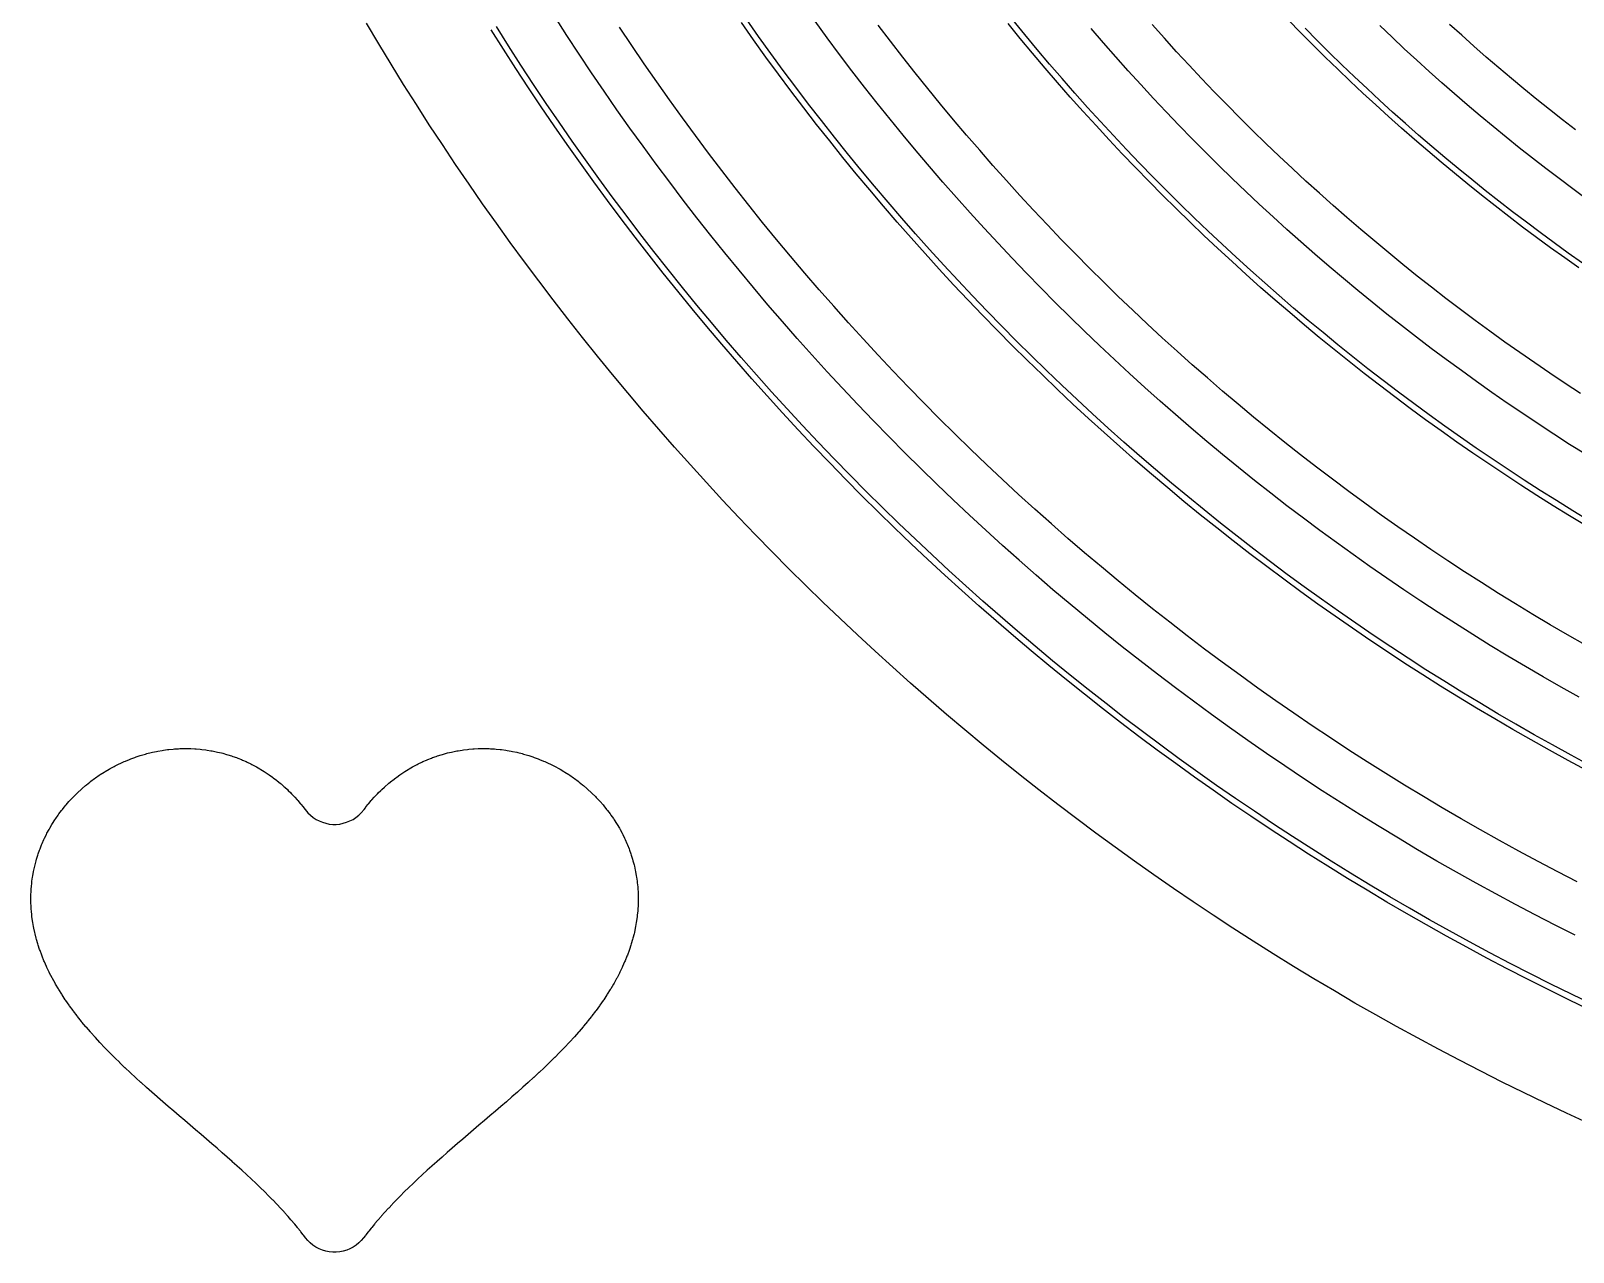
# Model space of a CAD drawing. Header units: metres. Extents: x 10 to 1210, y 10 to 2773.
# Drawn here: x 17 to 270.9, y 29.3 to 230.4 of the extents above; entities that cross this region are included whole.
import ezdxf

# ---------------------------------------------------------------- set-up
doc = ezdxf.new("R2010")
doc.units = ezdxf.units.M
for name, color, linetype in [('ACIKLIK', 5, 'Continuous'), ('CAM_SABLON', 4, 'Continuous'), ('DIS_KENAR_V91_Z3', 1, 'Continuous'), ('LAMBA_T4_Z4', 3, 'Continuous')]:
    doc.layers.add(name, color=color, linetype=linetype)

msp = doc.modelspace()

# ---------------------------------------------------------------- linework, layer by layer
at = {"layer": 'ACIKLIK'}
for points in [[(271.26, 81.44), (267.96, 83.1), (264.68, 84.79), (261.41, 86.51), (258.16, 88.26), (254.93, 90.04), (251.7, 91.84), (248.5, 93.67), (245.31, 95.53), (242.14, 97.42), (238.98, 99.33), (235.84, 101.28), (232.72, 103.25), (229.62, 105.24), (226.53, 107.27), (223.46, 109.32), (220.41, 111.39), (217.38, 113.5), (214.36, 115.63), (211.37, 117.79), (208.39, 119.97), (205.43, 122.18), (202.49, 124.41), (199.58, 126.67), (196.68, 128.96), (193.8, 131.27), (190.94, 133.6), (188.1, 135.96), (185.28, 138.35), (182.49, 140.76), (179.71, 143.19), (176.96, 145.65), (174.23, 148.13), (171.51, 150.64), (168.83, 153.17), (166.16, 155.72), (163.52, 158.3), (160.89, 160.89), (158.3, 163.52), (155.72, 166.16), (153.17, 168.83), (150.64, 171.51), (148.13, 174.23), (145.65, 176.96), (143.19, 179.71), (140.76, 182.49), (138.35, 185.28), (135.96, 188.1), (133.6, 190.94), (131.27, 193.8), (128.96, 196.68), (126.67, 199.58), (124.41, 202.49), (122.18, 205.43), (119.97, 208.39), (117.79, 211.37), (115.63, 214.36), (113.5, 217.38), (111.39, 220.41), (109.32, 223.46), (107.27, 226.53), (105.24, 229.62), (103.25, 232.72)], [(271.89, 120.65), (268.94, 122.3), (266, 123.98), (263.08, 125.69), (260.17, 127.42), (257.27, 129.18), (254.39, 130.96), (251.53, 132.76), (248.68, 134.6), (245.85, 136.45), (243.03, 138.33), (240.23, 140.24), (237.45, 142.17), (234.69, 144.12), (231.94, 146.1), (229.21, 148.1), (226.5, 150.13), (223.8, 152.18), (221.12, 154.25), (218.46, 156.35), (215.82, 158.47), (213.2, 160.61), (210.6, 162.77), (208.01, 164.96), (205.45, 167.17), (202.9, 169.41), (200.38, 171.66), (197.87, 173.94), (195.38, 176.23), (192.92, 178.55), (190.47, 180.9), (188.05, 183.26), (185.64, 185.64), (183.26, 188.05), (180.9, 190.47), (178.55, 192.92), (176.23, 195.38), (173.94, 197.87), (171.66, 200.38), (169.41, 202.9), (167.17, 205.45), (164.96, 208.01), (162.77, 210.6), (160.61, 213.2), (158.47, 215.82), (156.35, 218.46), (154.25, 221.12), (152.18, 223.8), (150.13, 226.5), (148.1, 229.21), (146.1, 231.94)], [(273.08, 202.73), (270.85, 204.37), (268.62, 206.03), (266.41, 207.71), (264.22, 209.41), (262.04, 211.13), (259.88, 212.87), (257.73, 214.62), (255.59, 216.4), (253.48, 218.19), (251.37, 220), (249.29, 221.83), (247.22, 223.68), (245.16, 225.55), (243.12, 227.43), (241.1, 229.33), (239.1, 231.25)], [(272.94, 160.64), (270.33, 162.28), (267.74, 163.95), (265.17, 165.64), (262.61, 167.35), (260.06, 169.08), (257.53, 170.84), (255.01, 172.62), (252.51, 174.42), (250.03, 176.24), (247.56, 178.08), (245.11, 179.95), (242.67, 181.83), (240.25, 183.74), (237.85, 185.67), (235.46, 187.62), (233.1, 189.59), (230.75, 191.58), (228.41, 193.59), (226.1, 195.62), (223.8, 197.67), (221.52, 199.74), (219.25, 201.83), (217.01, 203.94), (214.79, 206.07), (212.58, 208.22), (210.39, 210.39), (208.22, 212.58), (206.07, 214.79), (203.94, 217.01), (201.83, 219.25), (199.74, 221.52), (197.67, 223.8), (195.62, 226.1), (193.59, 228.41), (191.58, 230.75)]]:
    msp.add_lwpolyline(points, dxfattribs=at)
at = {"layer": 'CAM_SABLON'}
for points in [[(274.02, 70.08), (270.62, 71.72), (267.24, 73.39), (263.88, 75.09), (260.52, 76.81), (257.19, 78.57), (253.87, 80.35), (250.56, 82.16), (247.27, 84.01), (244, 85.88), (240.74, 87.78), (237.5, 89.7), (234.28, 91.66), (231.07, 93.64), (227.89, 95.66), (224.72, 97.69), (221.56, 99.76), (218.43, 101.86), (215.31, 103.98), (212.22, 106.13), (209.14, 108.3), (206.08, 110.5), (203.04, 112.73), (200.02, 114.99), (197.02, 117.27), (194.03, 119.58), (191.07, 121.91), (188.13, 124.27), (185.21, 126.66), (182.32, 129.07), (179.44, 131.5), (176.58, 133.97), (173.75, 136.45), (170.94, 138.96), (168.15, 141.5), (165.38, 144.06), (162.63, 146.64), (159.91, 149.25), (157.21, 151.88), (154.53, 154.53), (151.88, 157.21), (149.25, 159.91), (146.64, 162.63), (144.06, 165.38), (141.5, 168.15), (138.96, 170.94), (136.45, 173.75), (133.97, 176.58), (131.5, 179.44), (129.07, 182.32), (126.66, 185.21), (124.27, 188.13), (121.91, 191.07), (119.58, 194.03), (117.27, 197.02), (114.99, 200.02), (112.73, 203.04), (110.5, 206.08), (108.3, 209.14), (106.13, 212.22), (103.98, 215.31), (101.86, 218.43), (99.76, 221.56), (97.69, 224.72), (95.66, 227.89), (93.64, 231.07)], [(273.62, 109.47), (270.57, 111.11), (267.53, 112.78), (264.51, 114.47), (261.5, 116.19), (258.51, 117.93), (255.53, 119.7), (252.57, 121.5), (249.62, 123.33), (246.69, 125.17), (243.78, 127.05), (240.88, 128.95), (238, 130.87), (235.14, 132.82), (232.29, 134.8), (229.46, 136.8), (226.65, 138.82), (223.86, 140.87), (221.08, 142.94), (218.32, 145.04), (215.58, 147.16), (212.86, 149.3), (210.16, 151.47), (207.48, 153.67), (204.81, 155.88), (202.17, 158.12), (199.54, 160.38), (196.94, 162.66), (194.36, 164.97), (191.79, 167.3), (189.25, 169.65), (186.72, 172.03), (184.22, 174.42), (181.74, 176.84), (179.28, 179.28), (176.84, 181.74), (174.42, 184.22), (172.03, 186.72), (169.65, 189.25), (167.3, 191.79), (164.97, 194.36), (162.66, 196.94), (160.38, 199.54), (158.12, 202.17), (155.88, 204.81), (153.67, 207.48), (151.47, 210.16), (149.3, 212.86), (147.16, 215.58), (145.04, 218.32), (142.94, 221.08), (140.87, 223.86), (138.82, 226.65), (136.8, 229.46), (134.8, 232.29)], [(273.56, 149.71), (270.86, 151.34), (268.17, 153.01), (265.5, 154.69), (262.84, 156.4), (260.2, 158.13), (257.57, 159.89), (254.96, 161.67), (252.37, 163.47), (249.79, 165.29), (247.22, 167.14), (244.67, 169), (242.14, 170.89), (239.63, 172.81), (237.13, 174.74), (234.65, 176.7), (232.19, 178.67), (229.74, 180.67), (227.31, 182.69), (224.9, 184.73), (222.51, 186.8), (220.13, 188.88), (217.77, 190.98), (215.44, 193.11), (213.12, 195.25), (210.82, 197.41), (208.53, 199.6), (206.27, 201.8), (204.03, 204.03), (201.8, 206.27), (199.6, 208.53), (197.41, 210.82), (195.25, 213.12), (193.11, 215.44), (190.98, 217.77), (188.88, 220.13), (186.8, 222.51), (184.73, 224.9), (182.69, 227.31), (180.67, 229.74), (178.67, 232.19)], [(272.44, 192.14), (270.11, 193.78), (267.79, 195.45), (265.49, 197.14), (263.21, 198.85), (260.94, 200.57), (258.68, 202.32), (256.44, 204.09), (254.21, 205.87), (252, 207.68), (249.81, 209.5), (247.63, 211.35), (245.47, 213.21), (243.32, 215.09), (241.19, 216.99), (239.08, 218.91), (236.99, 220.85), (234.91, 222.8), (232.85, 224.78), (230.8, 226.77), (228.78, 228.78), (226.77, 230.8)]]:
    msp.add_lwpolyline(points, dxfattribs=at)
at = {"layer": 'DIS_KENAR_V91_Z3'}
for points in [[(273.39, 50.52), (269.82, 52.16), (266.27, 53.84), (262.73, 55.54), (259.21, 57.28), (255.7, 59.05), (252.21, 60.85), (248.74, 62.67), (245.28, 64.53), (241.84, 66.42), (238.41, 68.34), (235, 70.29), (231.61, 72.27), (228.23, 74.27), (224.88, 76.31), (221.54, 78.38), (218.22, 80.47), (214.91, 82.6), (211.63, 84.75), (208.36, 86.93), (205.12, 89.14), (201.89, 91.38), (198.68, 93.65), (195.5, 95.94), (192.33, 98.26), (189.18, 100.61), (186.06, 102.99), (182.95, 105.4), (179.87, 107.83), (176.81, 110.28), (173.76, 112.77), (170.75, 115.28), (167.75, 117.82), (164.77, 120.38), (161.82, 122.97), (158.89, 125.58), (155.98, 128.23), (153.1, 130.89), (150.24, 133.58), (147.4, 136.3), (144.59, 139.04), (141.8, 141.8), (139.04, 144.59), (136.3, 147.4), (133.58, 150.24), (130.89, 153.1), (128.23, 155.98), (125.58, 158.89), (122.97, 161.82), (120.38, 164.77), (117.82, 167.75), (115.28, 170.75), (112.77, 173.76), (110.28, 176.81), (107.83, 179.87), (105.4, 182.95), (102.99, 186.06), (100.61, 189.18), (98.26, 192.33), (95.94, 195.5), (93.65, 198.68), (91.38, 201.89), (89.14, 205.12), (86.93, 208.36), (84.75, 211.63), (82.6, 214.91), (80.47, 218.22), (78.38, 221.54), (76.31, 224.88), (74.27, 228.23), (72.27, 231.61)], [(272.88, 129.26), (270, 130.91), (267.14, 132.58), (264.29, 134.28), (261.45, 136), (258.63, 137.74), (255.83, 139.51), (253.04, 141.31), (250.26, 143.12), (247.51, 144.97), (244.77, 146.83), (242.04, 148.72), (239.33, 150.64), (236.64, 152.57), (233.97, 154.53), (231.31, 156.52), (228.67, 158.53), (226.05, 160.56), (223.44, 162.61), (220.86, 164.68), (218.29, 166.78), (215.74, 168.9), (213.21, 171.05), (210.7, 173.21), (208.2, 175.4), (205.73, 177.6), (203.28, 179.83), (200.84, 182.09), (198.43, 184.36), (196.03, 186.65), (193.65, 188.96), (191.3, 191.3), (188.96, 193.65), (186.65, 196.03), (184.36, 198.43), (182.09, 200.84), (179.83, 203.28), (177.6, 205.73), (175.4, 208.2), (173.21, 210.7), (171.05, 213.21), (168.9, 215.74), (166.78, 218.29), (164.68, 220.86), (162.61, 223.44), (160.56, 226.05), (158.53, 228.67), (156.52, 231.31)], [(272.1, 170.66), (269.58, 172.31), (267.08, 173.98), (264.59, 175.68), (262.12, 177.39), (259.66, 179.13), (257.21, 180.89), (254.79, 182.67), (252.37, 184.47), (249.98, 186.29), (247.6, 188.14), (245.23, 190), (242.88, 191.88), (240.55, 193.79), (238.24, 195.71), (235.94, 197.66), (233.66, 199.63), (231.4, 201.61), (229.15, 203.62), (226.92, 205.64), (224.71, 207.68), (222.52, 209.75), (220.34, 211.83), (218.19, 213.93), (216.05, 216.05), (213.93, 218.19), (211.83, 220.34), (209.75, 222.52), (207.68, 224.71), (205.64, 226.92), (203.62, 229.15), (201.61, 231.4)], [(271.28, 214.06), (269.14, 215.72), (267.02, 217.39), (264.91, 219.08), (262.82, 220.8), (260.74, 222.53), (258.67, 224.27), (256.62, 226.04), (254.59, 227.82), (252.57, 229.63), (250.57, 231.44)], [(271.59, 90.23), (268.37, 91.89), (265.17, 93.58), (261.98, 95.29), (258.8, 97.03), (255.64, 98.8), (252.5, 100.6), (249.37, 102.42), (246.26, 104.28), (243.16, 106.15), (240.08, 108.06), (237.02, 109.99), (233.97, 111.95), (230.95, 113.94), (227.93, 115.95), (224.94, 117.99), (221.97, 120.05), (219.01, 122.14), (216.07, 124.26), (213.15, 126.4), (210.25, 128.57), (207.36, 130.76), (204.5, 132.98), (201.66, 135.22), (198.83, 137.48), (196.03, 139.78), (193.24, 142.09), (190.48, 144.43), (187.74, 146.8), (185.01, 149.18), (182.31, 151.59), (179.63, 154.03), (176.97, 156.49), (174.33, 158.97), (171.72, 161.47), (169.12, 164), (166.55, 166.55), (164, 169.12), (161.47, 171.72), (158.97, 174.33), (156.49, 176.97), (154.03, 179.63), (151.59, 182.31), (149.18, 185.01), (146.8, 187.74), (144.43, 190.48), (142.09, 193.24), (139.78, 196.03), (137.48, 198.83), (135.22, 201.66), (132.98, 204.5), (130.76, 207.36), (128.57, 210.25), (126.4, 213.15), (124.26, 216.07), (122.14, 219.01), (120.05, 221.97), (117.99, 224.94), (115.95, 227.93), (113.94, 230.95)]]:
    msp.add_lwpolyline(points, dxfattribs=at)
msp.add_lwpolyline([(24.7, 68.07), (24.62, 68.17), (24.03, 68.95), (23.95, 69.05), (23.38, 69.83), (23.3, 69.94), (22.76, 70.71), (22.68, 70.83), (22.17, 71.61), (22.09, 71.73), (21.61, 72.5), (21.53, 72.64), (21.07, 73.4), (20.99, 73.55), (20.57, 74.31), (20.49, 74.46), (20.09, 75.22), (20.01, 75.38), (19.65, 76.14), (19.57, 76.31), (19.24, 77.06), (19.16, 77.23), (18.86, 77.98), (18.79, 78.16), (18.52, 78.91), (18.45, 79.1), (18.21, 79.84), (18.14, 80.04), (17.93, 80.77), (17.87, 80.98), (17.69, 81.7), (17.64, 81.92), (17.48, 82.64), (17.44, 82.86), (17.32, 83.57), (17.28, 83.8), (17.18, 84.51), (17.16, 84.74), (17.09, 85.45), (17.07, 85.68), (17.03, 86.38), (17.02, 86.62), (17, 87.31), (17, 87.55), (17.02, 88.24), (17.03, 88.48), (17.07, 89.17), (17.09, 89.41), (17.15, 90.09), (17.18, 90.33), (17.28, 91.01), (17.32, 91.25), (17.44, 91.92), (17.49, 92.16), (17.64, 92.83), (17.69, 93.06), (17.87, 93.72), (17.94, 93.95), (18.14, 94.61), (18.21, 94.83), (18.44, 95.48), (18.52, 95.7), (18.78, 96.35), (18.87, 96.56), (19.15, 97.2), (19.25, 97.41), (19.56, 98.04), (19.66, 98.24), (20, 98.87), (20.11, 99.06), (20.47, 99.67), (20.59, 99.87), (20.97, 100.47), (21.09, 100.65), (21.5, 101.24), (21.63, 101.42), (22.06, 102), (22.2, 102.17), (22.65, 102.73), (22.79, 102.9), (23.27, 103.45), (23.42, 103.61), (23.91, 104.14), (24.06, 104.29), (24.58, 104.81), (24.74, 104.96), (25.28, 105.45), (25.44, 105.6), (25.99, 106.08), (26.16, 106.21), (26.73, 106.67), (26.9, 106.8), (27.49, 107.24), (27.66, 107.36), (28.26, 107.78), (28.44, 107.9), (29.06, 108.29), (29.24, 108.4), (29.87, 108.77), (30.05, 108.88), (30.7, 109.23), (30.88, 109.33), (31.54, 109.65), (31.73, 109.74), (32.39, 110.04), (32.59, 110.13), (33.25, 110.4), (33.45, 110.48), (34.13, 110.73), (34.33, 110.8), (35.01, 111.03), (35.22, 111.09), (35.9, 111.29), (36.11, 111.35), (36.8, 111.52), (37.01, 111.57), (37.7, 111.72), (37.91, 111.76), (38.6, 111.88), (38.82, 111.91), (39.51, 112.01), (39.73, 112.03), (40.41, 112.1), (40.64, 112.12), (41.32, 112.16), (41.54, 112.17), (42.22, 112.19), (42.45, 112.19), (43.12, 112.18), (43.34, 112.18), (44.02, 112.14), (44.24, 112.13), (44.9, 112.07), (45.13, 112.05), (45.79, 111.97), (46.01, 111.94), (46.66, 111.83), (46.88, 111.79), (47.52, 111.66), (47.74, 111.61), (48.38, 111.46), (48.59, 111.41), (49.22, 111.23), (49.43, 111.17), (50.04, 110.97), (50.25, 110.9), (50.86, 110.69), (51.06, 110.61), (51.66, 110.37), (51.86, 110.29), (52.44, 110.03), (52.63, 109.94), (53.21, 109.66), (53.4, 109.57), (53.96, 109.27), (54.14, 109.17), (54.69, 108.86), (54.87, 108.75), (55.4, 108.42), (55.57, 108.31), (56.09, 107.96), (56.26, 107.85), (56.77, 107.49), (56.92, 107.37), (57.42, 106.99), (57.57, 106.87), (58.05, 106.48), (58.19, 106.36), (58.66, 105.96), (58.79, 105.83), (59.24, 105.42), (59.37, 105.29), (59.8, 104.87), (59.93, 104.74), (60.34, 104.31), (60.46, 104.18), (60.86, 103.74), (60.97, 103.61), (61.36, 103.16), (61.46, 103.03), (61.83, 102.58), (61.93, 102.45), (62.14, 102.18), (62.6, 101.62), (63.02, 101.21), (63.47, 100.85), (63.96, 100.53), (64.47, 100.26), (65.01, 100.04), (65.56, 99.88), (66.13, 99.76), (66.71, 99.71), (67.29, 99.71), (67.87, 99.76), (68.44, 99.88), (68.99, 100.04), (69.53, 100.26), (70.04, 100.53), (70.53, 100.85), (70.98, 101.21), (71.4, 101.62), (71.86, 102.18), (72.07, 102.45), (72.17, 102.58), (72.54, 103.03), (72.64, 103.16), (73.03, 103.61), (73.14, 103.74), (73.54, 104.18), (73.66, 104.31), (74.07, 104.74), (74.2, 104.87), (74.63, 105.29), (74.76, 105.42), (75.21, 105.83), (75.34, 105.96), (75.81, 106.36), (75.95, 106.48), (76.43, 106.87), (76.58, 106.99), (77.08, 107.37), (77.23, 107.49), (77.74, 107.85), (77.91, 107.96), (78.43, 108.31), (78.6, 108.42), (79.13, 108.75), (79.31, 108.86), (79.86, 109.17), (80.04, 109.27), (80.6, 109.57), (80.79, 109.66), (81.37, 109.94), (81.56, 110.03), (82.14, 110.29), (82.34, 110.37), (82.94, 110.61), (83.14, 110.69), (83.75, 110.9), (83.96, 110.97), (84.57, 111.17), (84.78, 111.23), (85.41, 111.41), (85.62, 111.46), (86.26, 111.61), (86.48, 111.66), (87.12, 111.79), (87.34, 111.83), (87.99, 111.94), (88.21, 111.97), (88.87, 112.05), (89.1, 112.07), (89.76, 112.13), (89.98, 112.14), (90.66, 112.18), (90.88, 112.18), (91.56, 112.19), (91.78, 112.19), (92.46, 112.17), (92.68, 112.16), (93.36, 112.12), (93.59, 112.1), (94.27, 112.03), (94.49, 112.01), (95.18, 111.91), (95.4, 111.88), (96.09, 111.76), (96.3, 111.72), (96.99, 111.57), (97.2, 111.52), (97.89, 111.35), (98.1, 111.29), (98.78, 111.09), (98.99, 111.03), (99.67, 110.8), (99.87, 110.73), (100.55, 110.48), (100.75, 110.4), (101.41, 110.13), (101.61, 110.04), (102.27, 109.74), (102.46, 109.65), (103.12, 109.33), (103.3, 109.23), (103.95, 108.88), (104.13, 108.77), (104.76, 108.4), (104.94, 108.29), (105.56, 107.9), (105.74, 107.78), (106.34, 107.36), (106.51, 107.24), (107.1, 106.8), (107.27, 106.67), (107.84, 106.21), (108.01, 106.08), (108.56, 105.6), (108.72, 105.45), (109.26, 104.96), (109.42, 104.81), (109.94, 104.29), (110.09, 104.14), (110.58, 103.61), (110.73, 103.45), (111.21, 102.9), (111.35, 102.73), (111.8, 102.17), (111.94, 102), (112.37, 101.42), (112.5, 101.24), (112.91, 100.65), (113.03, 100.47), (113.41, 99.87), (113.53, 99.67), (113.89, 99.06), (114, 98.87), (114.34, 98.24), (114.44, 98.04), (114.75, 97.41), (114.85, 97.2), (115.13, 96.56), (115.22, 96.35), (115.48, 95.7), (115.56, 95.48), (115.79, 94.83), (115.86, 94.61), (116.06, 93.95), (116.13, 93.72), (116.31, 93.06), (116.36, 92.83), (116.51, 92.16), (116.56, 91.92), (116.68, 91.25), (116.72, 91.01), (116.82, 90.33), (116.85, 90.09), (116.91, 89.41), (116.93, 89.17), (116.97, 88.48), (116.98, 88.24), (117, 87.55), (117, 87.31), (116.98, 86.62), (116.97, 86.38), (116.93, 85.68), (116.91, 85.45), (116.84, 84.74), (116.82, 84.51), (116.72, 83.8), (116.68, 83.57), (116.56, 82.86), (116.52, 82.64), (116.36, 81.92), (116.31, 81.7), (116.13, 80.98), (116.07, 80.77), (115.86, 80.04), (115.79, 79.84), (115.55, 79.1), (115.48, 78.91), (115.21, 78.16), (115.14, 77.98), (114.84, 77.23), (114.76, 77.06), (114.43, 76.31), (114.35, 76.14), (113.99, 75.38), (113.91, 75.22), (113.51, 74.46), (113.43, 74.31), (113.01, 73.55), (112.93, 73.4), (112.47, 72.64), (112.39, 72.5), (111.91, 71.73), (111.83, 71.61), (111.32, 70.83), (111.24, 70.71), (110.7, 69.94), (110.62, 69.83), (110.05, 69.05), (109.97, 68.95), (109.38, 68.17), (109.3, 68.07), (108.71, 67.33), (108.65, 67.25), (107.99, 66.46), (107.92, 66.37), (107.25, 65.59), (107.19, 65.51), (106.49, 64.73), (106.43, 64.66), (105.71, 63.87), (105.65, 63.81), (104.91, 63.02), (104.85, 62.96), (104.09, 62.18), (104.04, 62.13), (103.26, 61.34), (103.21, 61.29), (102.41, 60.51), (102.37, 60.47), (101.55, 59.68), (101.51, 59.64), (100.68, 58.86), (100.65, 58.83), (99.8, 58.05), (99.77, 58.01), (98.92, 57.24), (98.88, 57.21), (98.02, 56.43), (97.99, 56.41), (97.12, 55.63), (97.1, 55.61), (96.21, 54.83), (96.19, 54.82), (95.31, 54.04), (95.29, 54.03), (94.4, 53.26), (94.38, 53.25), (93.49, 52.47), (93.48, 52.47), (92.58, 51.7), (92.57, 51.69), (91.67, 50.92), (90.77, 50.16), (89.88, 49.4), (88.99, 48.64), (88.11, 47.89), (87.24, 47.14), (86.38, 46.4), (85.54, 45.66), (84.7, 44.93), (83.87, 44.2), (83.83, 44.16), (83.06, 43.47), (83.02, 43.44), (82.26, 42.75), (82.22, 42.71), (81.48, 42.04), (81.44, 41.99), (80.72, 41.33), (80.67, 41.28), (79.98, 40.62), (79.92, 40.57), (79.25, 39.93), (79.19, 39.87), (78.54, 39.23), (78.48, 39.17), (77.85, 38.55), (77.79, 38.48), (77.19, 37.87), (77.12, 37.8), (76.54, 37.2), (76.47, 37.12), (75.92, 36.53), (75.84, 36.46), (75.31, 35.88), (75.24, 35.8), (74.73, 35.23), (74.65, 35.14), (74.17, 34.59), (74.09, 34.5), (73.64, 33.96), (73.56, 33.87), (73.12, 33.34), (73.04, 33.24), (72.63, 32.74), (72.55, 32.63), (72.17, 32.14), (72.08, 32.03), (71.79, 31.64), (71.41, 31.19), (71, 30.78), (70.55, 30.42), (70.06, 30.09), (69.54, 29.82), (69, 29.6), (68.44, 29.43), (67.87, 29.32), (67.29, 29.26), (66.71, 29.26), (66.13, 29.32), (65.56, 29.43), (65, 29.6), (64.46, 29.82), (63.94, 30.09), (63.45, 30.42), (63, 30.78), (62.59, 31.19), (62.21, 31.64), (61.92, 32.03), (61.83, 32.14), (61.45, 32.63), (61.37, 32.74), (60.96, 33.24), (60.88, 33.34), (60.44, 33.87), (60.36, 33.96), (59.91, 34.5), (59.83, 34.59), (59.35, 35.14), (59.27, 35.23), (58.76, 35.8), (58.69, 35.88), (58.16, 36.46), (58.08, 36.53), (57.53, 37.12), (57.46, 37.2), (56.88, 37.8), (56.81, 37.87), (56.21, 38.48), (56.15, 38.55), (55.52, 39.17), (55.46, 39.23), (54.81, 39.87), (54.75, 39.93), (54.08, 40.57), (54.02, 40.62), (53.33, 41.28), (53.28, 41.33), (52.56, 41.99), (52.52, 42.04), (51.78, 42.71), (51.74, 42.75), (50.98, 43.44), (50.94, 43.47), (50.17, 44.16), (50.13, 44.2), (49.34, 44.89), (48.5, 45.63), (47.65, 46.38), (46.78, 47.12), (45.91, 47.87), (45.02, 48.63), (44.13, 49.39), (43.23, 50.16), (42.34, 50.92), (41.44, 51.69), (41.43, 51.69), (40.53, 52.46), (40.52, 52.47), (39.63, 53.23), (39.62, 53.25), (38.73, 54.01), (38.71, 54.03), (37.83, 54.8), (37.81, 54.82), (36.93, 55.59), (36.9, 55.61), (36.03, 56.38), (36.01, 56.41), (35.15, 57.18), (35.11, 57.21), (34.26, 57.98), (34.23, 58.02), (33.39, 58.79), (33.35, 58.83), (32.53, 59.6), (32.49, 59.64), (31.68, 60.42), (31.63, 60.47), (30.84, 61.25), (30.79, 61.3), (30.01, 62.08), (29.96, 62.13), (29.2, 62.91), (29.15, 62.97), (28.41, 63.75), (28.35, 63.81), (27.63, 64.59), (27.57, 64.66), (26.88, 65.44), (26.81, 65.52), (26.14, 66.3), (26.07, 66.38), (25.42, 67.16), (25.35, 67.25), (24.7, 68.07)], close=True, dxfattribs=at)
at = {"layer": 'LAMBA_T4_Z4'}
for points in [[(273.15, 108.59), (270.09, 110.23), (267.05, 111.9), (264.02, 113.6), (261, 115.32), (258, 117.07), (255.01, 118.85), (252.05, 120.65), (249.09, 122.48), (246.15, 124.33), (243.23, 126.21), (240.33, 128.11), (237.44, 130.04), (234.57, 132), (231.72, 133.98), (228.88, 135.98), (226.06, 138.01), (223.26, 140.07), (220.48, 142.14), (217.71, 144.25), (214.97, 146.37), (212.24, 148.52), (209.53, 150.7), (206.84, 152.89), (204.17, 155.11), (201.52, 157.36), (198.89, 159.63), (196.28, 161.92), (193.69, 164.23), (191.12, 166.56), (188.56, 168.92), (186.03, 171.3), (183.53, 173.7), (181.04, 176.13), (178.57, 178.57), (176.13, 181.04), (173.7, 183.53), (171.3, 186.03), (168.92, 188.56), (166.56, 191.12), (164.23, 193.69), (161.92, 196.28), (159.63, 198.89), (157.36, 201.52), (155.11, 204.17), (152.89, 206.84), (150.7, 209.53), (148.52, 212.24), (146.37, 214.97), (144.25, 217.71), (142.14, 220.48), (140.07, 223.26), (138.01, 226.06), (135.98, 228.88), (133.98, 231.72)], [(273.04, 148.85), (270.33, 150.49), (267.64, 152.16), (264.96, 153.85), (262.3, 155.56), (259.65, 157.3), (257.01, 159.06), (254.39, 160.84), (251.79, 162.65), (249.2, 164.48), (246.63, 166.33), (244.08, 168.2), (241.54, 170.1), (239.02, 172.01), (236.51, 173.95), (234.03, 175.91), (231.56, 177.9), (229.1, 179.9), (226.67, 181.93), (224.25, 183.97), (221.85, 186.04), (219.47, 188.13), (217.11, 190.24), (214.76, 192.37), (212.43, 194.52), (210.13, 196.69), (207.84, 198.88), (205.57, 201.09), (203.32, 203.32), (201.09, 205.57), (198.88, 207.84), (196.69, 210.13), (194.52, 212.43), (192.37, 214.76), (190.24, 217.11), (188.13, 219.47), (186.04, 221.85), (183.97, 224.25), (181.93, 226.67), (179.9, 229.1), (177.9, 231.56)], [(271.87, 191.32), (269.53, 192.97), (267.21, 194.64), (264.9, 196.34), (262.6, 198.05), (260.33, 199.78), (258.06, 201.53), (255.82, 203.3), (253.58, 205.1), (251.37, 206.91), (249.17, 208.74), (246.98, 210.59), (244.81, 212.46), (242.66, 214.34), (240.53, 216.25), (238.41, 218.17), (236.3, 220.12), (234.22, 222.08), (232.15, 224.06), (230.1, 226.05), (228.07, 228.07), (226.05, 230.1), (224.06, 232.15)], [(273.59, 69.18), (270.19, 70.82), (266.8, 72.49), (263.42, 74.19), (260.06, 75.92), (256.72, 77.68), (253.39, 79.47), (250.08, 81.29), (246.78, 83.14), (243.5, 85.01), (240.24, 86.91), (236.99, 88.85), (233.76, 90.81), (230.55, 92.8), (227.35, 94.81), (224.17, 96.86), (221.01, 98.93), (217.87, 101.03), (214.75, 103.15), (211.64, 105.31), (208.56, 107.49), (205.49, 109.7), (202.44, 111.93), (199.41, 114.19), (196.41, 116.48), (193.42, 118.79), (190.45, 121.13), (187.5, 123.5), (184.58, 125.89), (181.67, 128.3), (178.79, 130.74), (175.93, 133.21), (173.09, 135.7), (170.27, 138.22), (167.47, 140.76), (164.69, 143.32), (161.94, 145.91), (159.21, 148.53), (156.51, 151.16), (153.82, 153.82), (151.16, 156.51), (148.53, 159.21), (145.91, 161.94), (143.32, 164.69), (140.76, 167.47), (138.22, 170.27), (135.7, 173.09), (133.21, 175.93), (130.74, 178.79), (128.3, 181.67), (125.89, 184.58), (123.5, 187.5), (121.13, 190.45), (118.79, 193.42), (116.48, 196.41), (114.19, 199.41), (111.93, 202.44), (109.7, 205.49), (107.49, 208.56), (105.31, 211.64), (103.15, 214.75), (101.03, 217.87), (98.93, 221.01), (96.86, 224.17), (94.81, 227.35), (92.8, 230.55)]]:
    msp.add_lwpolyline(points, dxfattribs=at)

doc.saveas('drawing.dxf')
